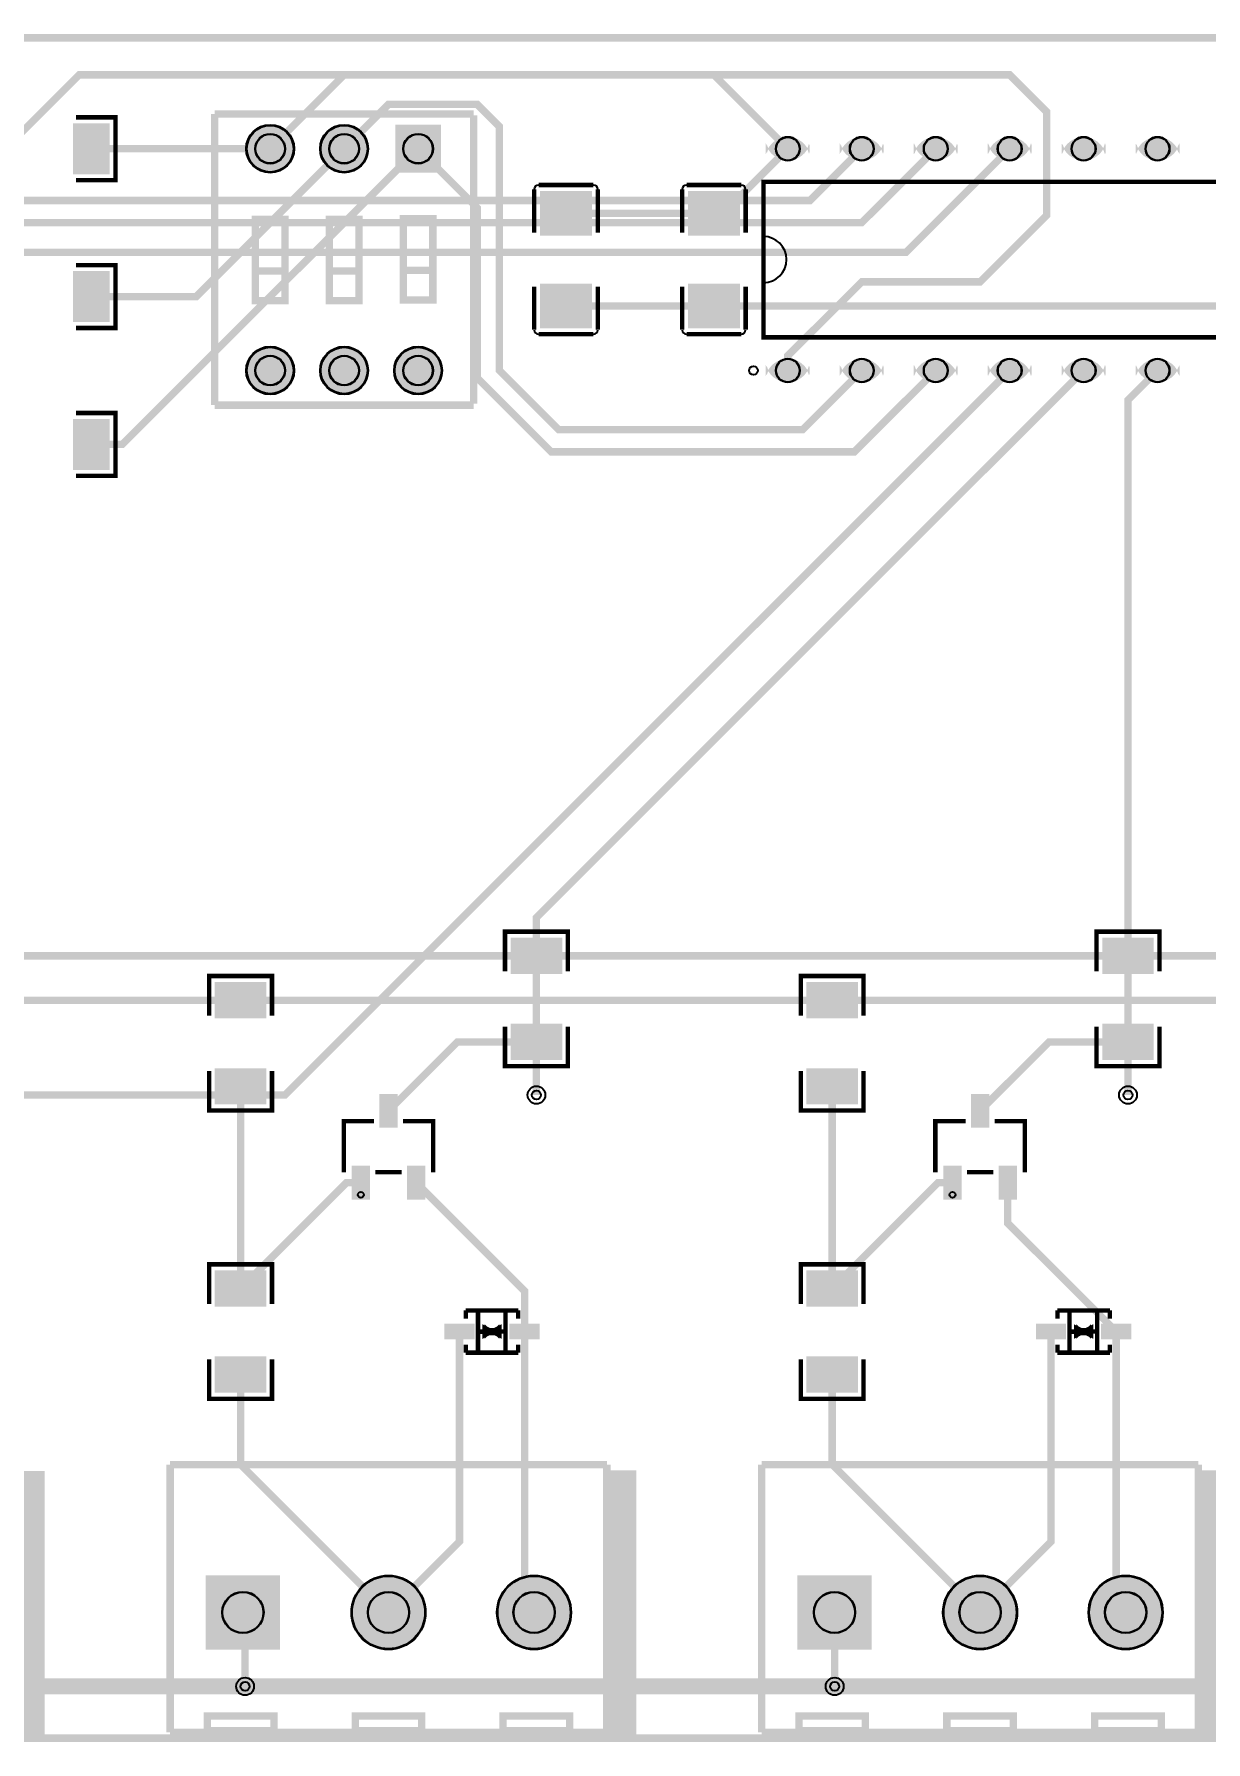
# Model space of a CAD drawing. Header units: millimetres. Extents: x 0 to 150, y -59 to 0.
# Drawn here: x 40.2 to 80.4, y -58.5 to 0.1 of the extents above; entities that cross this region are included whole.
import ezdxf

# ---------------------------------------------------------------- set-up
doc = ezdxf.new("R2010")
doc.units = ezdxf.units.MM
for name, color, linetype, true_color in [('BoardOutLine', 7, 'Continuous', 0xff00ff), ('BottomLayer', 7, 'Continuous', 0x0000ff), ('BottomSolderMaskLayer', 7, 'Continuous', 0xaa00ff), ('Document', 7, 'Continuous', 0xffffff), ('Hole', 7, 'Continuous', 0x222222), ('Multi-Layer', 7, 'Continuous', 0xc0c0c0), ('TopLayer', 7, 'Continuous', 0xff0000), ('TopPasteMaskLayer', 7, 'Continuous', 0x808080), ('TopSilkLayer', 7, 'Continuous', 0xffcc00), ('TopSolderMaskLayer', 7, 'Continuous', 0x800080)]:
    doc.layers.add(name, color=color, linetype=linetype, true_color=true_color)

msp = doc.modelspace()

# ---------------------------------------------------------------- hatches: boundary and pattern name
at = {"layer": 'BottomSolderMaskLayer'}
for points in [[(47.434, -3.81, 1), (49.085, -3.81, 1)], [(49.974, -3.81, 1), (51.625, -3.81, 1)], [(54.126, -2.983), (54.126, -4.637), (52.554, -4.637), (52.554, -2.983)], [(66.795, -3.622, -0.785398), (65.284, -3.622), (65.284, -3.998, -0.785398), (66.795, -3.998)], [(69.335, -3.622, -0.785398), (67.824, -3.622), (67.824, -3.998, -0.785398), (69.335, -3.998)], [(71.875, -3.622, -0.785398), (70.364, -3.622), (70.364, -3.998, -0.785398), (71.875, -3.998)], [(74.415, -3.622, -0.785398), (72.904, -3.622), (72.904, -3.998, -0.785398), (74.415, -3.998)], [(76.955, -3.622, -0.785398), (75.445, -3.622), (75.445, -3.998, -0.785398), (76.955, -3.998)], [(79.495, -3.622, -0.785398), (77.985, -3.622), (77.985, -3.998, -0.785398), (79.495, -3.998)], [(47.434, -11.43, 1), (49.085, -11.43, 1)], [(49.974, -11.43, 1), (51.625, -11.43, 1)], [(52.514, -11.43, 1), (54.165, -11.43, 1)], [(66.795, -11.242, -0.785398), (65.284, -11.242), (65.284, -11.618, -0.785398), (66.795, -11.618)], [(69.335, -11.242, -0.785398), (67.824, -11.242), (67.824, -11.618, -0.785398), (69.335, -11.618)], [(71.875, -11.242, -0.785398), (70.364, -11.242), (70.364, -11.618, -0.785398), (71.875, -11.618)], [(74.415, -11.242, -0.785398), (72.904, -11.242), (72.904, -11.618, -0.785398), (74.415, -11.618)], [(76.955, -11.242, -0.785398), (75.445, -11.242), (75.445, -11.618, -0.785398), (76.955, -11.618)], [(79.495, -11.242, -0.785398), (77.985, -11.242), (77.985, -11.618, -0.785398), (79.495, -11.618)], [(46.049, -52.827), (48.599, -52.827), (48.599, -55.377), (46.049, -55.377)], [(51.049, -54.102, 1), (53.6, -54.102, 1)], [(56.049, -54.102, 1), (58.6, -54.102, 1)], [(66.369, -52.827), (68.919, -52.827), (68.919, -55.377), (66.369, -55.377)], [(71.368, -54.102, 1), (73.919, -54.102, 1)], [(76.368, -54.102, 1), (78.919, -54.102, 1)]]:
    msp.add_hatch(color=256, dxfattribs=at).paths.add_polyline_path(points)
at = {"layer": 'Document'}
for points in [[(55.626, -44.196), (55.626, -44.704), (55.88, -44.45)], [(56.134, -44.704), (56.134, -44.196), (55.88, -44.45)], [(75.946, -44.196), (75.946, -44.704), (76.2, -44.45)], [(76.454, -44.704), (76.454, -44.196), (76.2, -44.45)]]:
    msp.add_hatch(color=256, dxfattribs=at).paths.add_polyline_path(points)
at = {"layer": 'Multi-Layer'}
for points in [[(47.46, -3.81, 1), (49.06, -3.81, 1)], [(50, -3.81, 1), (51.6, -3.81, 1)], [(54.102, -3.01), (54.102, -4.61), (52.578, -4.61), (52.578, -3.01)], [(66.77, -3.628, -0.785398), (65.31, -3.628), (65.31, -3.993, -0.785398), (66.77, -3.993)], [(69.31, -3.628, -0.785398), (67.85, -3.628), (67.85, -3.993, -0.785398), (69.31, -3.993)], [(71.85, -3.628, -0.785398), (70.39, -3.628), (70.39, -3.993, -0.785398), (71.85, -3.993)], [(74.39, -3.628, -0.785398), (72.93, -3.628), (72.93, -3.993, -0.785398), (74.39, -3.993)], [(76.93, -3.628, -0.785398), (75.47, -3.628), (75.47, -3.993, -0.785398), (76.93, -3.993)], [(79.47, -3.628, -0.785398), (78.01, -3.628), (78.01, -3.993, -0.785398), (79.47, -3.993)], [(47.46, -11.43, 1), (49.06, -11.43, 1)], [(50, -11.43, 1), (51.6, -11.43, 1)], [(52.54, -11.43, 1), (54.14, -11.43, 1)], [(66.77, -11.248, -0.785398), (65.31, -11.248), (65.31, -11.613, -0.785398), (66.77, -11.613)], [(69.31, -11.248, -0.785398), (67.85, -11.248), (67.85, -11.613, -0.785398), (69.31, -11.613)], [(71.85, -11.248, -0.785398), (70.39, -11.248), (70.39, -11.613, -0.785398), (71.85, -11.613)], [(74.39, -11.248, -0.785398), (72.93, -11.248), (72.93, -11.613, -0.785398), (74.39, -11.613)], [(76.93, -11.248, -0.785398), (75.47, -11.248), (75.47, -11.613, -0.785398), (76.93, -11.613)], [(79.47, -11.248, -0.785398), (78.01, -11.248), (78.01, -11.613, -0.785398), (79.47, -11.613)], [(46.074, -52.852), (48.574, -52.852), (48.574, -55.352), (46.074, -55.352)], [(51.074, -54.102, 1), (53.574, -54.102, 1)], [(56.074, -54.102, 1), (58.574, -54.102, 1)], [(66.394, -52.852), (68.894, -52.852), (68.894, -55.352), (66.394, -55.352)], [(71.394, -54.102, 1), (73.894, -54.102, 1)], [(76.394, -54.102, 1), (78.894, -54.102, 1)]]:
    msp.add_hatch(color=256, dxfattribs=at).paths.add_polyline_path(points)
at = {"layer": 'TopLayer'}
for points in [[(41.515, -2.96), (41.515, -4.661), (42.723, -4.661), (42.723, -2.96)], [(57.556, -6.77), (59.284, -6.77), (59.284, -5.285), (57.556, -5.285)], [(64.364, -6.77), (62.636, -6.77), (62.636, -5.285), (64.364, -5.285)], [(41.515, -8.039), (41.515, -9.74), (42.723, -9.74), (42.723, -8.039)], [(57.556, -8.47), (59.284, -8.47), (59.284, -9.955), (57.556, -9.955)], [(64.364, -8.47), (62.636, -8.47), (62.636, -9.955), (64.364, -9.955)], [(41.515, -13.12), (41.515, -14.82), (42.723, -14.82), (42.723, -13.12)], [(56.553, -32.145), (58.254, -32.145), (58.254, -30.937), (56.553, -30.937)], [(76.874, -32.145), (78.574, -32.145), (78.574, -30.937), (76.874, -30.937)], [(46.393, -33.669), (48.094, -33.669), (48.094, -32.461), (46.393, -32.461)], [(66.714, -33.669), (68.415, -33.669), (68.415, -32.461), (66.714, -32.461)], [(56.553, -33.895), (58.254, -33.895), (58.254, -35.103), (56.553, -35.103)], [(76.874, -33.895), (78.574, -33.895), (78.574, -35.103), (76.874, -35.103)], [(46.393, -35.419), (48.094, -35.419), (48.094, -36.627), (46.393, -36.627)], [(66.714, -35.419), (68.415, -35.419), (68.415, -36.627), (66.714, -36.627)], [(52.624, -36.33), (52.624, -37.4), (52.024, -37.4), (52.024, -36.33)], [(72.944, -36.33), (72.944, -37.4), (72.344, -37.4), (72.344, -36.33)], [(51.674, -38.8), (51.674, -39.87), (51.074, -39.87), (51.074, -38.8)], [(53.574, -38.8), (53.574, -39.87), (52.974, -39.87), (52.974, -38.8)], [(71.994, -38.8), (71.994, -39.87), (71.394, -39.87), (71.394, -38.8)], [(73.894, -38.8), (73.894, -39.87), (73.294, -39.87), (73.294, -38.8)], [(48.094, -43.575), (46.393, -43.575), (46.393, -42.367), (48.094, -42.367)], [(68.415, -43.575), (66.714, -43.575), (66.714, -42.367), (68.415, -42.367)], [(55.255, -44.695), (55.255, -44.205), (54.27, -44.205), (54.27, -44.695)], [(56.505, -44.695), (56.505, -44.205), (57.49, -44.205), (57.49, -44.695)], [(75.575, -44.695), (75.575, -44.205), (74.59, -44.205), (74.59, -44.695)], [(76.825, -44.695), (76.825, -44.205), (77.81, -44.205), (77.81, -44.695)], [(48.094, -45.325), (46.393, -45.325), (46.393, -46.533), (48.094, -46.533)], [(68.415, -45.325), (66.714, -45.325), (66.714, -46.533), (68.415, -46.533)]]:
    msp.add_hatch(color=256, dxfattribs=at).paths.add_polyline_path(points)
at = {"layer": 'TopPasteMaskLayer'}
for points in [[(41.515, -3.06), (41.515, -3.421), (41.615, -3.521), (41.826, -3.521), (41.926, -3.621), (41.926, -3.999), (41.826, -4.099), (41.615, -4.099), (41.515, -4.199), (41.515, -4.561), (41.615, -4.661), (42.623, -4.661), (42.723, -4.561), (42.723, -3.06), (42.623, -2.96), (41.615, -2.96)], [(57.656, -6.77), (58.026, -6.77), (58.126, -6.67), (58.126, -6.365), (58.226, -6.265), (58.614, -6.265), (58.714, -6.365), (58.714, -6.67), (58.814, -6.77), (59.184, -6.77), (59.284, -6.67), (59.284, -5.385), (59.184, -5.285), (57.656, -5.285), (57.556, -5.385), (57.556, -6.67)], [(64.264, -6.77), (63.894, -6.77), (63.794, -6.67), (63.794, -6.365), (63.694, -6.265), (63.306, -6.265), (63.206, -6.365), (63.206, -6.67), (63.106, -6.77), (62.736, -6.77), (62.636, -6.67), (62.636, -5.385), (62.736, -5.285), (64.264, -5.285), (64.364, -5.385), (64.364, -6.67)], [(41.515, -8.139), (41.515, -8.501), (41.615, -8.601), (41.826, -8.601), (41.926, -8.701), (41.926, -9.079), (41.826, -9.179), (41.615, -9.179), (41.515, -9.279), (41.515, -9.64), (41.615, -9.74), (42.623, -9.74), (42.723, -9.64), (42.723, -8.139), (42.623, -8.039), (41.615, -8.039)], [(57.656, -8.47), (58.026, -8.47), (58.126, -8.57), (58.126, -8.875), (58.226, -8.975), (58.614, -8.975), (58.714, -8.875), (58.714, -8.57), (58.814, -8.47), (59.184, -8.47), (59.284, -8.57), (59.284, -9.855), (59.184, -9.955), (57.656, -9.955), (57.556, -9.855), (57.556, -8.57)], [(64.264, -8.47), (63.894, -8.47), (63.794, -8.57), (63.794, -8.875), (63.694, -8.975), (63.306, -8.975), (63.206, -8.875), (63.206, -8.57), (63.106, -8.47), (62.736, -8.47), (62.636, -8.57), (62.636, -9.855), (62.736, -9.955), (64.264, -9.955), (64.364, -9.855), (64.364, -8.57)], [(41.515, -13.22), (41.515, -13.581), (41.615, -13.681), (41.826, -13.681), (41.926, -13.781), (41.926, -14.159), (41.826, -14.259), (41.615, -14.259), (41.515, -14.359), (41.515, -14.72), (41.615, -14.82), (42.623, -14.82), (42.723, -14.72), (42.723, -13.22), (42.623, -13.12), (41.615, -13.12)], [(56.653, -32.145), (57.015, -32.145), (57.115, -32.045), (57.115, -31.834), (57.215, -31.734), (57.593, -31.734), (57.693, -31.834), (57.693, -32.045), (57.793, -32.145), (58.154, -32.145), (58.254, -32.045), (58.254, -31.037), (58.154, -30.937), (56.653, -30.937), (56.553, -31.037), (56.553, -32.045)], [(76.974, -32.145), (77.335, -32.145), (77.435, -32.045), (77.435, -31.834), (77.535, -31.734), (77.913, -31.734), (78.013, -31.834), (78.013, -32.045), (78.113, -32.145), (78.474, -32.145), (78.574, -32.045), (78.574, -31.037), (78.474, -30.937), (76.974, -30.937), (76.874, -31.037), (76.874, -32.045)], [(46.493, -33.669), (46.855, -33.669), (46.955, -33.569), (46.955, -33.358), (47.055, -33.258), (47.433, -33.258), (47.533, -33.358), (47.533, -33.569), (47.633, -33.669), (47.994, -33.669), (48.094, -33.569), (48.094, -32.561), (47.994, -32.461), (46.493, -32.461), (46.393, -32.561), (46.393, -33.569)], [(66.814, -33.669), (67.175, -33.669), (67.275, -33.569), (67.275, -33.358), (67.375, -33.258), (67.753, -33.258), (67.853, -33.358), (67.853, -33.569), (67.953, -33.669), (68.315, -33.669), (68.415, -33.569), (68.415, -32.561), (68.315, -32.461), (66.814, -32.461), (66.714, -32.561), (66.714, -33.569)], [(56.653, -33.895), (57.015, -33.895), (57.115, -33.995), (57.115, -34.206), (57.215, -34.306), (57.593, -34.306), (57.693, -34.206), (57.693, -33.995), (57.793, -33.895), (58.154, -33.895), (58.254, -33.995), (58.254, -35.003), (58.154, -35.103), (56.653, -35.103), (56.553, -35.003), (56.553, -33.995)], [(76.974, -33.895), (77.335, -33.895), (77.435, -33.995), (77.435, -34.206), (77.535, -34.306), (77.913, -34.306), (78.013, -34.206), (78.013, -33.995), (78.113, -33.895), (78.474, -33.895), (78.574, -33.995), (78.574, -35.003), (78.474, -35.103), (76.974, -35.103), (76.874, -35.003), (76.874, -33.995)], [(46.493, -35.419), (46.855, -35.419), (46.955, -35.519), (46.955, -35.73), (47.055, -35.83), (47.433, -35.83), (47.533, -35.73), (47.533, -35.519), (47.633, -35.419), (47.994, -35.419), (48.094, -35.519), (48.094, -36.527), (47.994, -36.627), (46.493, -36.627), (46.393, -36.527), (46.393, -35.519)], [(66.814, -35.419), (67.175, -35.419), (67.275, -35.519), (67.275, -35.73), (67.375, -35.83), (67.753, -35.83), (67.853, -35.73), (67.853, -35.519), (67.953, -35.419), (68.315, -35.419), (68.415, -35.519), (68.415, -36.527), (68.315, -36.627), (66.814, -36.627), (66.714, -36.527), (66.714, -35.519)], [(52.624, -36.33), (52.624, -37.4), (52.024, -37.4), (52.024, -36.33)], [(72.944, -36.33), (72.944, -37.4), (72.344, -37.4), (72.344, -36.33)], [(51.674, -38.8), (51.674, -39.87), (51.074, -39.87), (51.074, -38.8)], [(53.574, -38.8), (53.574, -39.87), (52.974, -39.87), (52.974, -38.8)], [(71.994, -38.8), (71.994, -39.87), (71.394, -39.87), (71.394, -38.8)], [(73.894, -38.8), (73.894, -39.87), (73.294, -39.87), (73.294, -38.8)], [(47.994, -43.575), (47.633, -43.575), (47.533, -43.475), (47.533, -43.264), (47.433, -43.164), (47.055, -43.164), (46.955, -43.264), (46.955, -43.475), (46.855, -43.575), (46.493, -43.575), (46.393, -43.475), (46.393, -42.467), (46.493, -42.367), (47.994, -42.367), (48.094, -42.467), (48.094, -43.475)], [(68.315, -43.575), (67.953, -43.575), (67.853, -43.475), (67.853, -43.264), (67.753, -43.164), (67.375, -43.164), (67.275, -43.264), (67.275, -43.475), (67.175, -43.575), (66.814, -43.575), (66.714, -43.475), (66.714, -42.467), (66.814, -42.367), (68.315, -42.367), (68.415, -42.467), (68.415, -43.475)], [(55.255, -44.695), (55.255, -44.205), (54.27, -44.205), (54.27, -44.695)], [(56.505, -44.695), (56.505, -44.205), (57.49, -44.205), (57.49, -44.695)], [(75.575, -44.695), (75.575, -44.205), (74.59, -44.205), (74.59, -44.695)], [(76.825, -44.695), (76.825, -44.205), (77.81, -44.205), (77.81, -44.695)], [(47.994, -45.325), (47.633, -45.325), (47.533, -45.425), (47.533, -45.636), (47.433, -45.736), (47.055, -45.736), (46.955, -45.636), (46.955, -45.425), (46.855, -45.325), (46.493, -45.325), (46.393, -45.425), (46.393, -46.433), (46.493, -46.533), (47.994, -46.533), (48.094, -46.433), (48.094, -45.425)], [(68.315, -45.325), (67.953, -45.325), (67.853, -45.425), (67.853, -45.636), (67.753, -45.736), (67.375, -45.736), (67.275, -45.636), (67.275, -45.425), (67.175, -45.325), (66.814, -45.325), (66.714, -45.425), (66.714, -46.433), (66.814, -46.533), (68.315, -46.533), (68.415, -46.433), (68.415, -45.425)]]:
    msp.add_hatch(color=256, dxfattribs=at).paths.add_polyline_path(points)
at = {"layer": 'TopSilkLayer'}
for points in [[(39.504, -49.245), (40.52, -49.245), (40.52, -58.389), (39.504, -58.389), (39.504, -49.245)], [(59.824, -49.223), (60.84, -49.223), (60.84, -58.367), (59.824, -58.367), (59.824, -49.223)], [(80.144, -49.223), (81.16, -49.223), (81.16, -58.367), (80.144, -58.367), (80.144, -49.223)]]:
    msp.add_hatch(color=256, dxfattribs=at).paths.add_polyline_path(points)
at = {"layer": 'TopSolderMaskLayer'}
for points in [[(41.49, -2.934), (41.49, -4.686), (42.748, -4.686), (42.748, -2.934)], [(47.434, -3.81, 1), (49.085, -3.81, 1)], [(49.974, -3.81, 1), (51.625, -3.81, 1)], [(54.126, -2.983), (54.126, -4.637), (52.554, -4.637), (52.554, -2.983)], [(66.795, -3.622, -0.785398), (65.284, -3.622), (65.284, -3.998, -0.785398), (66.795, -3.998)], [(69.335, -3.622, -0.785398), (67.824, -3.622), (67.824, -3.998, -0.785398), (69.335, -3.998)], [(71.875, -3.622, -0.785398), (70.364, -3.622), (70.364, -3.998, -0.785398), (71.875, -3.998)], [(74.415, -3.622, -0.785398), (72.904, -3.622), (72.904, -3.998, -0.785398), (74.415, -3.998)], [(76.955, -3.622, -0.785398), (75.445, -3.622), (75.445, -3.998, -0.785398), (76.955, -3.998)], [(79.495, -3.622, -0.785398), (77.985, -3.622), (77.985, -3.998, -0.785398), (79.495, -3.998)], [(57.526, -6.792), (59.314, -6.792), (59.314, -5.263), (57.526, -5.263)], [(64.394, -6.792), (62.606, -6.792), (62.606, -5.263), (64.394, -5.263)], [(41.49, -8.014), (41.49, -9.766), (42.748, -9.766), (42.748, -8.014)], [(57.526, -8.448), (59.314, -8.448), (59.314, -9.977), (57.526, -9.977)], [(64.394, -8.448), (62.606, -8.448), (62.606, -9.977), (64.394, -9.977)], [(47.434, -11.43, 1), (49.085, -11.43, 1)], [(49.974, -11.43, 1), (51.625, -11.43, 1)], [(52.514, -11.43, 1), (54.165, -11.43, 1)], [(66.795, -11.242, -0.785398), (65.284, -11.242), (65.284, -11.618, -0.785398), (66.795, -11.618)], [(69.335, -11.242, -0.785398), (67.824, -11.242), (67.824, -11.618, -0.785398), (69.335, -11.618)], [(71.875, -11.242, -0.785398), (70.364, -11.242), (70.364, -11.618, -0.785398), (71.875, -11.618)], [(74.415, -11.242, -0.785398), (72.904, -11.242), (72.904, -11.618, -0.785398), (74.415, -11.618)], [(76.955, -11.242, -0.785398), (75.445, -11.242), (75.445, -11.618, -0.785398), (76.955, -11.618)], [(79.495, -11.242, -0.785398), (77.985, -11.242), (77.985, -11.618, -0.785398), (79.495, -11.618)], [(41.49, -13.094), (41.49, -14.846), (42.748, -14.846), (42.748, -13.094)], [(56.518, -32.163), (58.29, -32.163), (58.29, -30.919), (56.518, -30.919)], [(76.838, -32.163), (78.61, -32.163), (78.61, -30.919), (76.838, -30.919)], [(46.358, -33.687), (48.13, -33.687), (48.13, -32.443), (46.358, -32.443)], [(66.678, -33.687), (68.45, -33.687), (68.45, -32.443), (66.678, -32.443)], [(56.518, -33.877), (58.29, -33.877), (58.29, -35.121), (56.518, -35.121)], [(76.838, -33.877), (78.61, -33.877), (78.61, -35.121), (76.838, -35.121)], [(46.358, -35.401), (48.13, -35.401), (48.13, -36.645), (46.358, -36.645)], [(66.678, -35.401), (68.45, -35.401), (68.45, -36.645), (66.678, -36.645)], [(52.638, -36.285), (52.638, -37.445), (52.01, -37.445), (52.01, -36.285)], [(72.958, -36.285), (72.958, -37.445), (72.33, -37.445), (72.33, -36.285)], [(51.688, -38.755), (51.688, -39.915), (51.06, -39.915), (51.06, -38.755)], [(53.588, -38.755), (53.588, -39.915), (52.96, -39.915), (52.96, -38.755)], [(72.008, -38.755), (72.008, -39.915), (71.38, -39.915), (71.38, -38.755)], [(73.908, -38.755), (73.908, -39.915), (73.28, -39.915), (73.28, -38.755)], [(48.13, -43.593), (46.358, -43.593), (46.358, -42.349), (48.13, -42.349)], [(68.45, -43.593), (66.678, -43.593), (66.678, -42.349), (68.45, -42.349)], [(55.28, -44.72), (55.28, -44.18), (54.245, -44.18), (54.245, -44.72)], [(56.48, -44.72), (56.48, -44.18), (57.515, -44.18), (57.515, -44.72)], [(75.6, -44.72), (75.6, -44.18), (74.565, -44.18), (74.565, -44.72)], [(76.8, -44.72), (76.8, -44.18), (77.835, -44.18), (77.835, -44.72)], [(48.13, -45.307), (46.358, -45.307), (46.358, -46.551), (48.13, -46.551)], [(68.45, -45.307), (66.678, -45.307), (66.678, -46.551), (68.45, -46.551)], [(46.049, -52.827), (48.599, -52.827), (48.599, -55.377), (46.049, -55.377)], [(51.049, -54.102, 1), (53.6, -54.102, 1)], [(56.049, -54.102, 1), (58.6, -54.102, 1)], [(66.369, -52.827), (68.919, -52.827), (68.919, -55.377), (66.369, -55.377)], [(71.368, -54.102, 1), (73.919, -54.102, 1)], [(76.368, -54.102, 1), (78.919, -54.102, 1)]]:
    msp.add_hatch(color=256, dxfattribs=at).paths.add_polyline_path(points)

# ---------------------------------------------------------------- linework, layer by layer
at = {"layer": 'BoardOutLine', "const_width": 0.254}
msp.add_lwpolyline([(0, 0), (149.86, 0), (149.86, -58.42), (0, -58.42), (0, 0)], close=True, dxfattribs=at)
at = {"layer": 'BottomLayer', "const_width": 0.254}
for points in [[(48.26, -3.81), (50.8, -1.27), (73.66, -1.27), (74.93, -2.54), (74.93, -6.096), (72.644, -8.382), (68.58, -8.382), (66.04, -10.922), (66.04, -11.43)], [(68.58, -3.81), (66.802, -5.588), (24.638, -5.588), (22.86, -7.366), (22.86, -12.446)], [(71.12, -3.81), (68.58, -6.35), (27.178, -6.35), (25.4, -8.128), (25.4, -12.446)], [(73.66, -3.81), (70.104, -7.366), (29.718, -7.366), (27.94, -9.144), (27.94, -12.446)], [(73.66, -11.43), (48.768, -36.322), (37.084, -36.322)], [(76.2, -11.43), (57.404, -30.226), (57.404, -36.322)], [(78.74, -11.43), (77.724, -12.446), (77.724, -36.322)]]:
    msp.add_lwpolyline(points, dxfattribs=at)
at = {"layer": 'BottomSolderMaskLayer'}
for centre, radius in [((48.26, -3.81), 0.825), ((48.26, -3.81), 0.516), ((50.8, -3.81), 0.825), ((50.8, -3.81), 0.516), ((53.34, -3.81), 0.516), ((66.04, -3.81), 0.414), ((68.58, -3.81), 0.414), ((71.12, -3.81), 0.414), ((73.66, -3.81), 0.414), ((76.2, -3.81), 0.414), ((78.74, -3.81), 0.414), ((48.26, -11.43), 0.825), ((48.26, -11.43), 0.516), ((50.8, -11.43), 0.825), ((50.8, -11.43), 0.516), ((53.34, -11.43), 0.825), ((53.34, -11.43), 0.516), ((66.04, -11.43), 0.414), ((68.58, -11.43), 0.414), ((71.12, -11.43), 0.414), ((73.66, -11.43), 0.414), ((76.2, -11.43), 0.414), ((78.74, -11.43), 0.414), ((47.324, -54.102), 0.714), ((52.324, -54.102), 1.275), ((52.324, -54.102), 0.714), ((57.324, -54.102), 1.275), ((57.324, -54.102), 0.714), ((67.644, -54.102), 0.714), ((72.644, -54.102), 1.275), ((72.644, -54.102), 0.714), ((77.644, -54.102), 1.275), ((77.644, -54.102), 0.714)]:
    msp.add_circle(centre, radius, dxfattribs=at)
at = {"layer": 'Document'}
for centre, radius in [((64.858, -11.43), 0.15), ((51.374, -39.751), 0.1), ((71.694, -39.751), 0.1)]:
    msp.add_circle(centre, radius, dxfattribs=at)
at = {"layer": 'Hole'}
for centre in [(57.404, -36.322), (77.724, -36.322), (47.398, -56.642), (67.65, -56.642)]:
    msp.add_circle(centre, 0.152, dxfattribs=at)
at = {"layer": 'Multi-Layer'}
for centre, radius in [((48.26, -3.81), 0.8), ((48.26, -3.81), 0.5), ((50.8, -3.81), 0.8), ((50.8, -3.81), 0.5), ((53.34, -3.81), 0.5), ((66.04, -3.81), 0.4), ((68.58, -3.81), 0.4), ((71.12, -3.81), 0.4), ((73.66, -3.81), 0.4), ((76.2, -3.81), 0.4), ((78.74, -3.81), 0.4), ((48.26, -11.43), 0.8), ((48.26, -11.43), 0.5), ((50.8, -11.43), 0.8), ((50.8, -11.43), 0.5), ((53.34, -11.43), 0.8), ((53.34, -11.43), 0.5), ((66.04, -11.43), 0.4), ((68.58, -11.43), 0.4), ((71.12, -11.43), 0.4), ((73.66, -11.43), 0.4), ((76.2, -11.43), 0.4), ((78.74, -11.43), 0.4), ((57.404, -36.322), 0.305), ((77.724, -36.322), 0.305), ((52.324, -54.102), 1.25), ((57.324, -54.102), 1.25), ((72.644, -54.102), 1.25), ((77.644, -54.102), 1.25), ((47.324, -54.102), 0.7), ((52.324, -54.102), 0.7), ((57.324, -54.102), 0.7), ((67.644, -54.102), 0.7), ((72.644, -54.102), 0.7), ((77.644, -54.102), 0.7), ((47.398, -56.642), 0.305), ((67.65, -56.642), 0.305)]:
    msp.add_circle(centre, radius, dxfattribs=at)
at = {"layer": 'TopLayer'}
for points, const_width in [([(39.162, -3.81), (41.702, -1.27), (63.5, -1.27), (66.04, -3.81)], 0.254), ([(50.8, -3.81), (52.324, -2.286), (55.372, -2.286), (56.134, -3.048), (56.134, -11.43), (58.166, -13.462), (66.548, -13.462), (68.58, -11.43)], 0.254), ([(53.34, -3.81), (43.18, -13.97), (42.119, -13.97)], 0.254), ([(50.8, -3.81), (45.72, -8.89), (42.119, -8.89)], 0.254), ([(48.26, -3.81), (42.119, -3.81)], 0.254), ([(53.34, -3.81), (55.372, -5.842), (55.372, -11.684), (57.912, -14.224), (68.326, -14.224), (71.12, -11.43)], 0.254), ([(66.04, -3.81), (63.822, -6.027), (63.5, -6.027)], 0.254), ([(63.5, -6.027), (58.42, -6.027)], 0.254), ([(63.5, -9.213), (58.42, -9.213)], 0.254), ([(83.82, -11.43), (81.602, -9.213), (63.5, -9.213)], 0.254), ([(37.084, -31.541), (57.404, -31.541)], 0.254), ([(57.404, -31.541), (77.724, -31.541)], 0.254), ([(77.724, -31.541), (98.044, -31.541)], 0.254), ([(26.924, -33.065), (47.244, -33.065)], 0.254), ([(47.244, -33.065), (67.564, -33.065)], 0.254), ([(67.564, -33.065), (87.884, -33.065)], 0.254), ([(52.324, -36.865), (54.69, -34.499), (57.404, -34.499)], 0.254), ([(57.404, -34.498), (57.404, -36.322)], 0.254), ([(72.644, -36.865), (75.01, -34.499), (77.724, -34.499)], 0.254), ([(77.724, -36.322), (77.724, -34.499)], 0.254), ([(47.244, -42.971), (47.244, -36.023)], 0.254), ([(67.564, -42.971), (67.564, -36.023)], 0.254), ([(47.244, -42.971), (50.88, -39.335), (51.374, -39.335)], 0.254), ([(53.274, -39.335), (56.997, -43.058), (56.997, -44.45)], 0.254), ([(67.564, -42.971), (71.2, -39.335), (71.694, -39.335)], 0.254), ([(77.317, -44.45), (73.594, -40.727), (73.594, -39.335)], 0.254), ([(52.324, -54.102), (54.762, -51.664), (54.762, -44.45)], 0.254), ([(57.324, -54.102), (56.997, -53.775), (56.997, -44.45)], 0.254), ([(72.644, -54.102), (75.082, -51.664), (75.082, -44.45)], 0.254), ([(77.644, -54.102), (77.317, -53.776), (77.317, -44.45)], 0.254), ([(52.324, -54.102), (47.244, -49.022), (47.244, -45.929)], 0.254), ([(72.644, -54.102), (67.564, -49.022), (67.564, -45.929)], 0.254), ([(47.324, -54.102), (47.397, -54.175), (47.397, -56.642)], 0.254), ([(67.643, -54.102), (67.65, -56.642)], 0.254), ([(26.942, -56.642), (47.397, -56.642)], 0.55), ([(47.397, -56.642), (67.65, -56.642)], 0.55), ([(67.65, -56.642), (88.037, -56.642)], 0.55)]:
    msp.add_lwpolyline(points, dxfattribs=dict(at, const_width=const_width))
at = {"layer": 'TopSilkLayer'}
for points, const_width in [([(41.591, -2.731), (42.951, -2.731), (42.951, -4.889), (41.591, -4.889)], 0.152), ([(46.355, -2.62), (46.355, -12.62)], 0.254), ([(55.245, -2.62), (46.355, -2.62)], 0.254), ([(55.245, -2.667), (55.245, -12.573)], 0.254), ([(57.327, -6.694), (57.327, -5.209)], 0.152), ([(57.48, -5.056), (59.36, -5.056)], 0.152), ([(59.513, -5.209), (59.513, -6.694)], 0.152), ([(62.407, -5.209), (62.407, -6.694)], 0.152), ([(64.44, -5.056), (62.56, -5.056)], 0.152), ([(64.593, -6.694), (64.593, -5.209)], 0.152), ([(41.591, -7.811), (42.951, -7.811), (42.951, -9.969), (41.591, -9.969)], 0.152), ([(48.768, -8.011), (47.879, -8.011)], 0.254), ([(51.308, -8.011), (50.419, -8.011)], 0.254), ([(53.848, -7.991), (52.959, -7.991)], 0.254), ([(57.327, -8.546), (57.327, -10.031)], 0.152), ([(59.513, -10.031), (59.513, -8.546)], 0.152), ([(62.407, -10.031), (62.407, -8.546)], 0.152), ([(64.593, -8.546), (64.593, -10.031)], 0.152), ([(57.48, -10.184), (59.36, -10.184)], 0.152), ([(64.44, -10.184), (62.56, -10.184)], 0.152), ([(41.591, -12.891), (42.951, -12.891), (42.951, -15.049), (41.591, -15.049)], 0.152), ([(55.245, -12.62), (46.355, -12.62)], 0.254), ([(56.325, -32.069), (56.325, -30.709), (58.483, -30.709), (58.483, -32.069)], 0.152), ([(76.645, -32.069), (76.645, -30.709), (78.803, -30.709), (78.803, -32.069)], 0.152), ([(46.165, -33.593), (46.165, -32.233), (48.323, -32.233), (48.323, -33.593)], 0.152), ([(66.485, -33.593), (66.485, -32.233), (68.643, -32.233), (68.643, -33.593)], 0.152), ([(56.325, -33.971), (56.325, -35.331), (58.483, -35.331), (58.483, -33.971)], 0.152), ([(76.645, -33.971), (76.645, -35.331), (78.803, -35.331), (78.803, -33.971)], 0.152), ([(46.165, -35.495), (46.165, -36.855), (48.323, -36.855), (48.323, -35.495)], 0.152), ([(66.485, -35.495), (66.485, -36.855), (68.643, -36.855), (68.643, -35.495)], 0.152), ([(50.788, -38.976), (50.788, -37.224), (51.829, -37.224)], 0.152), ([(53.86, -38.976), (53.86, -37.224), (52.819, -37.224)], 0.152), ([(71.108, -38.976), (71.108, -37.224), (72.149, -37.224)], 0.152), ([(74.18, -38.976), (74.18, -37.224), (73.139, -37.224)], 0.152), ([(52.779, -38.976), (51.869, -38.976)], 0.152), ([(73.099, -38.976), (72.189, -38.976)], 0.152), ([(48.323, -43.499), (48.323, -42.139), (46.165, -42.139), (46.165, -43.499)], 0.152), ([(68.643, -43.499), (68.643, -42.139), (66.485, -42.139), (66.485, -43.499)], 0.152), ([(54.979, -43.724), (54.979, -44.002)], 0.152), ([(54.979, -43.724), (56.781, -43.724)], 0.152), ([(55.397, -43.724), (55.397, -45.176)], 0.152), ([(56.347, -43.724), (56.347, -45.176)], 0.152), ([(56.781, -43.724), (56.781, -44.002)], 0.152), ([(75.299, -43.724), (75.299, -44.002)], 0.152), ([(75.299, -43.724), (77.101, -43.724)], 0.152), ([(75.717, -43.724), (75.717, -45.176)], 0.152), ([(76.667, -43.724), (76.667, -45.176)], 0.152), ([(77.101, -43.724), (77.101, -44.002)], 0.152), ([(56.347, -44.45), (55.397, -44.453)], 0.154), ([(56.007, -44.45), (55.877, -44.45), (55.626, -44.577), (55.626, -44.323), (55.626, -44.323), (55.878, -44.447)], 0.154), ([(55.753, -44.45), (55.883, -44.45), (56.134, -44.323), (56.134, -44.577), (56.134, -44.577), (55.882, -44.453)], 0.154), ([(55.88, -44.577), (55.88, -44.323)], 0.154), ([(76.667, -44.45), (75.717, -44.453)], 0.154), ([(76.327, -44.45), (76.197, -44.45), (75.946, -44.577), (75.946, -44.323), (75.946, -44.323), (76.198, -44.447)], 0.154), ([(76.073, -44.45), (76.203, -44.45), (76.454, -44.323), (76.454, -44.577), (76.454, -44.577), (76.202, -44.453)], 0.154), ([(76.2, -44.577), (76.2, -44.323)], 0.154), ([(54.979, -45.176), (54.979, -44.898)], 0.152), ([(54.979, -45.176), (56.781, -45.176)], 0.152), ([(56.781, -45.176), (56.781, -44.898)], 0.152), ([(75.299, -45.176), (75.299, -44.898)], 0.152), ([(75.299, -45.176), (77.101, -45.176)], 0.152), ([(77.101, -45.176), (77.101, -44.898)], 0.152), ([(48.323, -45.401), (48.323, -46.761), (46.165, -46.761), (46.165, -45.401)], 0.152), ([(68.643, -45.401), (68.643, -46.761), (66.485, -46.761), (66.485, -45.401)], 0.152), ([(44.824, -49.022), (44.824, -58.222)], 0.254), ([(44.824, -49.022), (59.824, -49.022)], 0.254), ([(59.824, -49.022), (59.824, -58.222)], 0.254), ([(65.144, -49.022), (65.144, -58.222)], 0.254), ([(65.144, -49.022), (80.144, -49.022)], 0.254), ([(80.144, -49.022), (80.144, -58.222)], 0.254), ([(44.824, -58.222), (59.824, -58.222)], 0.254), ([(65.144, -58.222), (80.144, -58.222)], 0.254)]:
    msp.add_lwpolyline(points, dxfattribs=dict(at, const_width=const_width))
for points, const_width in [([(65.201, -10.289), (65.201, -4.951), (84.659, -4.951), (84.659, -10.289), (65.201, -10.289)], 0.152), ([(48.768, -6.233), (47.752, -6.233), (47.752, -9.027), (48.768, -9.027), (48.768, -6.233)], 0.254), ([(51.308, -6.233), (50.292, -6.233), (50.292, -9.027), (51.308, -9.027), (51.308, -6.233)], 0.254), ([(53.848, -6.213), (52.832, -6.213), (52.832, -9.007), (53.848, -9.007), (53.848, -6.213)], 0.254), ([(46.101, -57.658), (48.387, -57.658), (48.387, -58.166), (46.101, -58.166), (46.101, -57.658)], 0.254), ([(51.181, -57.658), (53.467, -57.658), (53.467, -58.166), (51.181, -58.166), (51.181, -57.658)], 0.254), ([(56.261, -57.658), (58.547, -57.658), (58.547, -58.166), (56.261, -58.166), (56.261, -57.658)], 0.254), ([(66.421, -57.658), (68.707, -57.658), (68.707, -58.166), (66.421, -58.166), (66.421, -57.658)], 0.254), ([(71.501, -57.658), (73.787, -57.658), (73.787, -58.166), (71.501, -58.166), (71.501, -57.658)], 0.254), ([(76.581, -57.658), (78.867, -57.658), (78.867, -58.166), (76.581, -58.166), (76.581, -57.658)], 0.254)]:
    msp.add_lwpolyline(points, close=True, dxfattribs=dict(at, const_width=const_width))
msp.add_circle((64.858, -11.43), 0.15, dxfattribs=at)
for centre, radius, start, end in [((57.48, -5.209), 0.152, 90, 180), ((59.36, -5.209), 0.152, 0, 90), ((62.56, -5.209), 0.152, 90, 180), ((64.44, -5.209), 0.152, 0, 90), ((65.201, -7.62), 0.794, 270, 90), ((57.48, -10.031), 0.152, 180, 270), ((59.36, -10.031), 0.152, 270, 360), ((62.56, -10.031), 0.152, 180, 270), ((64.44, -10.031), 0.152, 270, 0)]:
    msp.add_arc(centre, radius, start, end, dxfattribs=at)
at = {"layer": 'TopSolderMaskLayer'}
for centre, radius in [((48.26, -3.81), 0.825), ((48.26, -3.81), 0.516), ((50.8, -3.81), 0.825), ((50.8, -3.81), 0.516), ((53.34, -3.81), 0.516), ((66.04, -3.81), 0.414), ((68.58, -3.81), 0.414), ((71.12, -3.81), 0.414), ((73.66, -3.81), 0.414), ((76.2, -3.81), 0.414), ((78.74, -3.81), 0.414), ((48.26, -11.43), 0.825), ((48.26, -11.43), 0.516), ((50.8, -11.43), 0.825), ((50.8, -11.43), 0.516), ((53.34, -11.43), 0.825), ((53.34, -11.43), 0.516), ((66.04, -11.43), 0.414), ((68.58, -11.43), 0.414), ((71.12, -11.43), 0.414), ((73.66, -11.43), 0.414), ((76.2, -11.43), 0.414), ((78.74, -11.43), 0.414), ((47.324, -54.102), 0.714), ((52.324, -54.102), 1.275), ((52.324, -54.102), 0.714), ((57.324, -54.102), 1.275), ((57.324, -54.102), 0.714), ((67.644, -54.102), 0.714), ((72.644, -54.102), 1.275), ((72.644, -54.102), 0.714), ((77.644, -54.102), 1.275), ((77.644, -54.102), 0.714)]:
    msp.add_circle(centre, radius, dxfattribs=at)

doc.saveas('drawing.dxf')
